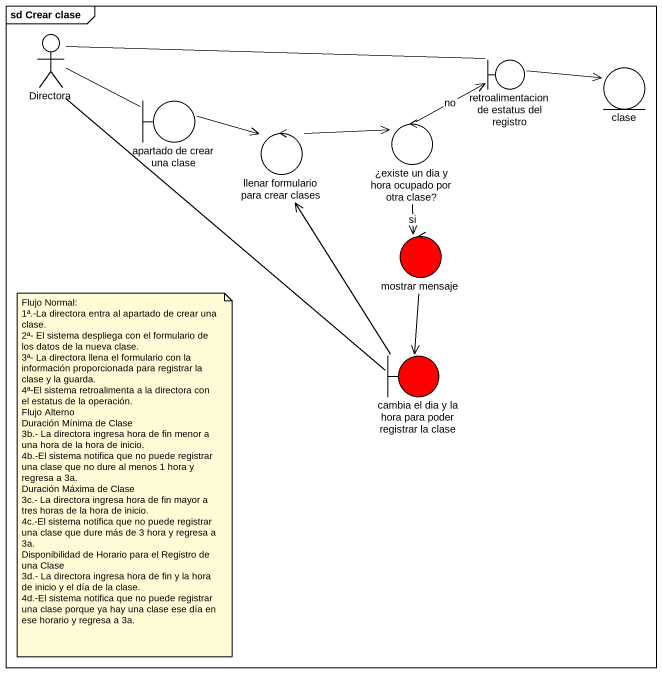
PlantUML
@startuml
mainframe sd Crear clase
actor Directora
boundary "retroalimentacion de estatus del registro" as retroalimentacion_de
entity clase
boundary "apartado de crear una clase" as apartado_de_crear_una_clase
control "llenar formulario para crear clases" as llenar_formulario_para
control "¿existe un dia y hora ocupado por otra clase?" as existe_un_dia_y_hora
control "mostrar mensaje" as mostrar_mensaje #FF0000
boundary "cambia el dia y la hora para poder registrar la clase" as cambia_el_dia_y_la_hora #FF0000
Directora -right- apartado_de_crear_una_clase
Directora -- cambia_el_dia_y_la_hora
retroalimentacion_de -left- Directora
retroalimentacion_de -right-> clase
apartado_de_crear_una_clase -right-> llenar_formulario_para
llenar_formulario_para -right-> existe_un_dia_y_hora
existe_un_dia_y_hora -up-> retroalimentacion_de : no
existe_un_dia_y_hora --> mostrar_mensaje : si
mostrar_mensaje --> cambia_el_dia_y_la_hora
cambia_el_dia_y_la_hora -up-> llenar_formulario_para
note as N1
  Flujo Normal:
  1ª.-La directora entra al apartado de crear una clase.
  2ª- El sistema despliega con el formulario de los datos de la nueva clase.
  3ª- La directora llena el formulario con la información proporcionada para registrar la clase y la guarda.
  4ª-El sistema retroalimenta a la directora con el estatus de la operación.
  Flujo Alterno
  Duración Mínima de Clase
  3b.- La directora ingresa hora de fin menor a una hora de la hora de inicio.
  4b.-El sistema notifica que no puede registrar una clase que no dure al menos 1 hora y regresa a 3a.
  Duración Máxima de Clase
  3c.- La directora ingresa hora de fin mayor a tres horas de la hora de inicio.
  4c.-El sistema notifica que no puede registrar una clase que dure más de 3 hora y regresa a 3a.
  Disponibilidad de Horario para el Registro de una Clase
  3d.- La directora ingresa hora de fin y la hora de inicio y el día de la clase.
  4d.-El sistema notifica que no puede registrar una clase porque ya hay una clase ese día en ese horario y regresa a 3a.
end note
@enduml
